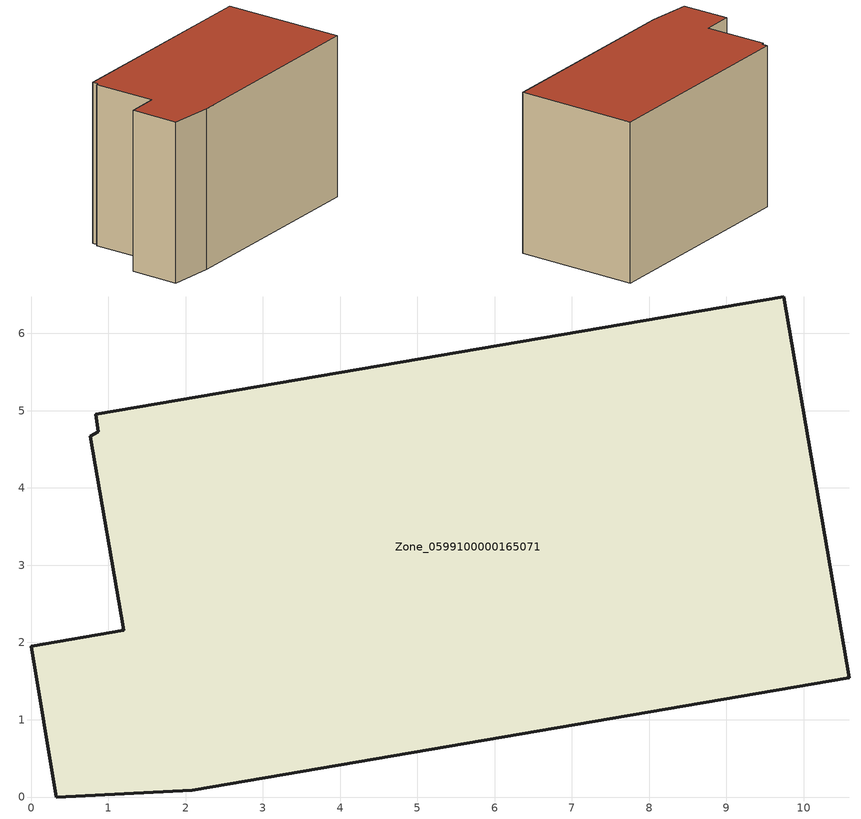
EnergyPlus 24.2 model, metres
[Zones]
Zone_0599100000165071
 floor ground (C_G): 10.59,1.54 2.09,0.09 0.33,0 0,1.95 1.2,2.16 0.77,4.67 0.87,4.72 0.84,4.95 9.74,6.47 z0
 wall outside (C_F): 0,1.95 0.33,0 2.09,0.09 10.59,1.54 9.74,6.47 0.84,4.95 0.87,4.72 0.77,4.67 1.2,2.16 0,1.95 z0:6.66
 roof outside (C_R): 0.84,4.95 0.87,4.72 0.77,4.67 1.2,2.16 0,1.95 0.33,0 2.09,0.09 10.59,1.54 9.74,6.47 z6.66
[BUILDING]
Pand.0599100000165071: North Axis=0; Terrain=City; Loads Convergence Tolerance Value=0.04; Temperature Convergence Tolerance Value=0.4; Solar Distribution=FullExterior; Maximum Number of Warmup Days=25; Minimum Number of Warmup Days=1
[Site:Location]
Rotterdam.The.Hague.AP_ZH_NLD Design_Conditions: Latitude=51.96; Longitude=4.45; Time Zone=1; Elevation=-4.5
[SITE:GROUNDTEMPERATURE:BUILDINGSURFACE]
18, 18, 18, 18, 18, 18, 18, 18, 18, 18, 18, 18
[MATERIAL] Thermal Absorptance=0.9; Solar Absorptance=0.7; Visible Absorptance=0.7
Name | Roughness | Thickness | Conductivity | Density | Specific Heat
G.TI.1946 | MediumSmooth | 0.15 | 1 | 540 | 1210
F.TI.1946 | Rough | 0.3 | 0.857143 | 1920 | 840
R.TI.1946 | MediumRough | 0.2 | 0.1 | 1500 | 1000
[CONSTRUCTION]
C_G: G.TI.1946
C_F: F.TI.1946
C_R: R.TI.1946
[ZONE]
Zone_0599100000165071: Type=1; Multiplier=1; Ceiling Height=Autocalculate; Volume=Autocalculate; Floor Area=autocalculate; Part of Total Floor Area=Yes
[ZONEINFILTRATION:DESIGNFLOWRATE]
Infil_Zone_0599100000165071: Zone or ZoneList or Space or SpaceList=Zone_0599100000165071; Schedule=AlwaysOn; Design Flow Rate Calculation Method=Flow/Area; Flow Rate per Floor Area=0.003; Constant Term Coefficient=1; Temperature Term Coefficient=0; Velocity Term Coefficient=0; Velocity Squared Term Coefficient=0
[HVACTEMPLATE:ZONE:IDEALLOADSAIRSYSTEM]
Zone_0599100000165071: Maximum Heating Supply Air Temperature=50; Minimum Cooling Supply Air Temperature=13; Maximum Heating Supply Air Humidity Ratio=0.0156; Minimum Cooling Supply Air Humidity Ratio=0.0077; Heating Limit=NoLimit; Cooling Limit=NoLimit; Dehumidification Control Type=ConstantSensibleHeatRatio; Cooling Sensible Heat Ratio=0.7; Dehumidification Setpoint=60; Humidification Control Type=None; Humidification Setpoint=30; Outdoor Air Method=None; Outdoor Air Flow Rate per Person=0.00944; Outdoor Air Flow Rate per Zone Floor Area=0; Outdoor Air Flow Rate per Zone=0; Demand Controlled Ventilation Type=None; Outdoor Air Economizer Type=NoEconomizer; Heat Recovery Type=None; Sensible Heat Recovery Effectiveness=0.7; Latent Heat Recovery Effectiveness=0.65
[ZONECONTROL:THERMOSTAT]
ThermostatControl_Zone_0599100000165071: Zone or ZoneList=Zone_0599100000165071; Control Type Schedule=DualSetpointControlType; Control 1=Thermostat_Zone_0599100000165071; Temperature Difference Between Cutout And Setpoint=0
[THERMOSTATSETPOINT:DUALSETPOINT]
Thermostat_Zone_0599100000165071: Heating Setpoint Temperature Schedule=HeatingSetpoint_Zone_0599100000165071; Cooling Setpoint Temperature Schedule=CoolingSetpoint_Zone_0599100000165071
[SCHEDULE:COMPACT]
HeatingSetpoint_Zone_0599100000165071: Through: 12/31, For: AllDays, Until: 24:00, 21
CoolingSetpoint_Zone_0599100000165071: Through: 12/31, For: AllDays, Until: 24:00, 24
DualSetpointControlType: Through: 12/31, For: AllDays, Until: 24:00, 4
AlwaysOn: Through: 12/31, For: AllDays, Until: 24:00, 1
